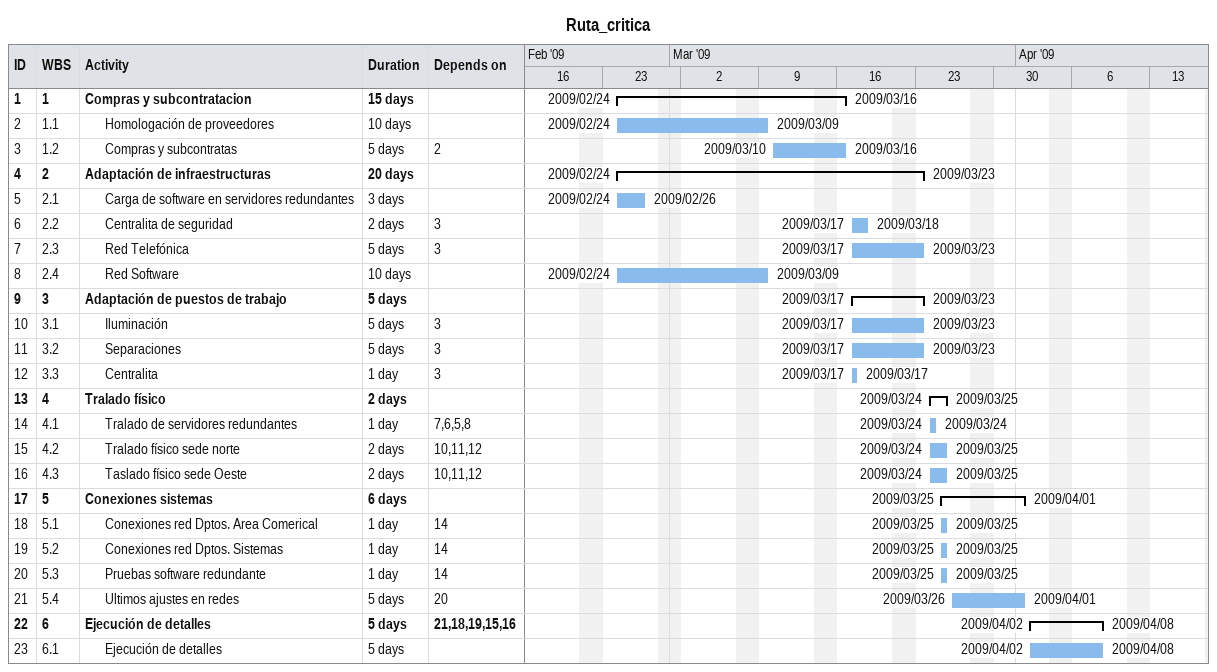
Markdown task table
Ruta_critica

| ID | WBS | Task | Duration | Start | Finish | Predecessors |
|---|---|---|---|---|---|---|
| 1 | 1 | **Compras y subcontratacion** | 15d | 2009-02-24 | 2009-03-16 |  |
| 2 | 1.1 | Homologación de proveedores | 10d | 2009-02-24 | 2009-03-09 |  |
| 3 | 1.2 | Compras y subcontratas | 5d | 2009-03-10 | 2009-03-16 | 2 |
| 4 | 2 | **Adaptación de infraestructuras** | 20d | 2009-02-24 | 2009-03-23 |  |
| 5 | 2.1 | Carga de software en servidores redundantes | 3d | 2009-02-24 | 2009-02-26 |  |
| 6 | 2.2 | Centralita de seguridad | 2d | 2009-03-17 | 2009-03-18 | 3 |
| 7 | 2.3 | Red Telefónica | 5d | 2009-03-17 | 2009-03-23 | 3 |
| 8 | 2.4 | Red Software | 10d | 2009-02-24 | 2009-03-09 |  |
| 9 | 3 | **Adaptación de puestos de trabajo** | 5d | 2009-03-17 | 2009-03-23 |  |
| 10 | 3.1 | Iluminación | 5d | 2009-03-17 | 2009-03-23 | 3 |
| 11 | 3.2 | Separaciones | 5d | 2009-03-17 | 2009-03-23 | 3 |
| 12 | 3.3 | Centralita | 1d | 2009-03-17 | 2009-03-17 | 3 |
| 13 | 4 | **Tralado físico** | 2d | 2009-03-24 | 2009-03-25 |  |
| 14 | 4.1 | Tralado de servidores redundantes | 1d | 2009-03-24 | 2009-03-24 | 7, 6, 5, 8 |
| 15 | 4.2 | Tralado físico sede norte | 2d | 2009-03-24 | 2009-03-25 | 10, 11, 12 |
| 16 | 4.3 | Taslado físico sede Oeste | 2d | 2009-03-24 | 2009-03-25 | 10, 11, 12 |
| 17 | 5 | **Conexiones sistemas** | 6d | 2009-03-25 | 2009-04-01 |  |
| 18 | 5.1 | Conexiones red Dptos. Area Comerical | 1d | 2009-03-25 | 2009-03-25 | 14 |
| 19 | 5.2 | Conexiones red Dptos. Sistemas | 1d | 2009-03-25 | 2009-03-25 | 14 |
| 20 | 5.3 | Pruebas software redundante | 1d | 2009-03-25 | 2009-03-25 | 14 |
| 21 | 5.4 | Ultimos ajustes en redes | 5d | 2009-03-26 | 2009-04-01 | 20 |
| 22 | 6 | **Ejecución de detalles** | 5d | 2009-04-02 | 2009-04-08 | 21, 18, 19, 15, 16 |
| 23 | 6.1 | Ejecución de detalles | 5d | 2009-04-02 | 2009-04-08 |  |
